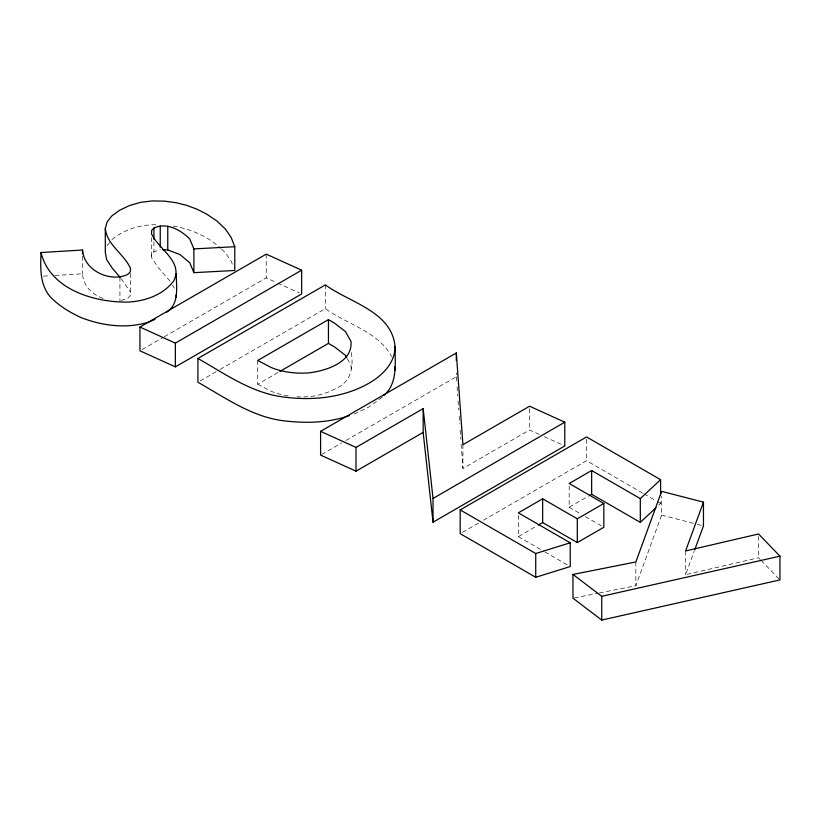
<?xml version="1.0" encoding="UTF-8"?>
<svg xmlns="http://www.w3.org/2000/svg" width="821" height="821" viewBox="0 0 821 821"><rect width="100%" height="100%" fill="white"/><g stroke="black" fill="none" stroke-linecap="round" stroke-linejoin="round"><path stroke-width="0.62" stroke-dasharray="4.11 3.08" d="M170.07 281.223L157.909 267.205L151.526 257.609L151.628 254.223L153.938 251.79L160.239 249.676M130.529 273.393L130.272 295.622L127.789 298.167L121.046 300.548M599.381 592.967L635.844 585.732L661.613 515.106L661.613 496.346M760.267 559.512L758.563 557.736L685.597 574.721L694.309 550.922M351.337 352.599C353.594 367.315 351.101 381.662 336.364 388.241C328.143 392.828 319.051 395.537 309.712 396.564A52.318 30.203 0 0 1 297.058 396.8M107.079 245.746L110.548 241.343M382.217 397.169L369.091 406.918L354.097 414.123M658.75 505.172L660.597 503.447L660.597 499.691M111.933 239.578C124.156 229.5 140.155 224.605 155.887 224.759M142.166 349.53L163.215 337.38M164.323 336.733L266.24 277.898L276.513 282.557M200.139 380.965L218.981 370.086M220.09 369.44L325.403 308.645C346.955 324.387 378.348 331.448 391.545 356.601M257.732 360.46L257.732 384.218L278.73 372.098M321.699 454.465L341.557 442.991M345.969 440.446L456.322 376.736L456.322 372.98M461.186 444.253L462.921 468.463L529.566 429.988L539.797 434.617M462.397 532.388L479.033 522.782M483.466 520.227L586.553 460.704L642.915 493.236M518.338 515.342L518.338 536.595L537.119 525.748M569.179 485.981L569.179 507.245L588.431 496.13M574.238 597.955L598.129 593.214M43.564 276.143L49.855 275.764M54.884 275.456L82.541 273.783C83.157 286.283 92.711 294.79 103.826 298.711M173.282 226.083C190.667 228.946 207.775 236.243 220.716 248.353M661.613 515.106L696.075 524.024M697.306 524.342L703.464 525.933M544.333 436.68L564.786 445.947M277.662 283.081L299.357 292.933M644.023 493.873L656.174 500.892M657.282 501.528L660.597 503.447M569.179 507.245L581.094 514.12M585.424 516.625L603.835 527.256M257.732 384.218L271.217 391.289A52.318 30.203 0 0 0 289.495 396.091M518.338 536.595L543.728 551.26M544.826 551.897L570.226 566.552M221.629 249.225L225.272 252.694L231.183 261.222L232.979 265.85M761.129 560.404L779.098 579.041M121.128 278.586L130.529 292.153M172.482 285.144L174.298 288.089M347.355 358.685L350.978 365.15L351.337 371.359M456.322 376.736L456.692 381.827M457.061 386.927L457.697 395.845M458.067 400.935L458.713 409.853M459.165 416.226L459.719 423.872M460.171 430.245L460.817 439.163M758.563 536.472L758.563 557.736M685.597 550.963L685.597 574.721M635.844 561.975L635.844 585.732M586.553 439.44L586.553 460.704M529.566 408.725L529.566 429.988M462.921 444.695L462.921 468.463M325.403 284.877L325.403 308.645M266.24 254.141L266.24 277.898M153.938 241.785L153.938 251.79M151.526 237.597L151.526 257.609M119.928 277.19L119.928 300.948M82.541 256.275L82.541 273.783"/><path stroke-width="1.23" d="M197.912 358.479L325.403 284.877C348.966 302.426 391.771 311.221 395.055 346.421C395.137 362.913 382.473 375.433 369.091 383.161C343.486 397.723 313.047 400.853 284.21 397.107C252.078 393.341 225.282 373.986 197.912 358.479L197.912 382.247C225.282 397.744 252.078 417.099 284.21 420.865C305.997 423.42 328.616 422.959 349.459 415.539M395.055 346.421C394.932 362.985 398.072 383.294 383.848 395.414M120.318 277.631L112.179 268.046L106.597 259.467L105.304 252.375L105.304 228.607L107.079 221.988L111.933 215.82L119.866 210.125L129.831 205.414L140.607 202.356L152.172 200.929L164.559 201.145L175.776 202.654L186.521 205.301L196.783 209.098L206.584 214.045L217.072 221.126L225.272 228.936L231.183 237.464L234.785 246.721L234.785 270.478L193.9 272.664L189.733 262.72L179.881 254.52L167.761 249.923L162.743 249.758M193.9 272.664L193.9 248.907L189.733 238.952C180.753 229.952 166.591 222.029 153.938 228.022L151.628 230.465L151.526 233.841C158.515 249.307 183.288 261.345 173.888 280.659C163.43 294.893 145.348 301.122 128.261 302.077C94.456 302.662 49.865 289.515 41.05 252.529L82.541 250.025C83.906 270.643 110.137 282.773 127.789 274.399L130.272 271.854L130.529 268.385C124.033 253.915 107.069 245.099 105.304 228.607M176.33 273.65C176.197 286.96 179.778 304.222 166.191 312.483M703.464 502.165L685.597 550.963L758.563 533.978L779.95 556.166L779.95 579.924L601.752 620.071L572.976 598.201L572.976 574.443L635.844 561.975L661.613 491.348L703.464 502.165L703.464 525.933L694.751 549.731M589.499 495.504L591.643 494.273L640.308 522.372L640.308 498.614L660.597 479.69L586.553 436.936L460.181 509.903L460.181 533.66L535.733 577.286L570.226 566.552L570.226 542.794L518.338 512.838L542.65 498.799L577.307 518.81L603.835 503.489L603.835 527.256L577.307 542.568L542.65 522.567L538.227 525.112M640.308 522.372L655.989 507.747M433.026 522.228L433.026 498.47L564.786 422.179L564.786 445.947L433.026 522.228L423.164 432.39L423.164 408.622L355.996 447.404L320.59 431.333L320.59 455.101L355.996 471.172L423.164 432.39M139.95 327.045L266.24 254.141L301.646 270.201L301.646 293.969L175.355 366.874L139.95 350.803L139.95 327.045L175.355 343.116L301.646 270.201M328.451 319.626L257.732 360.46L271.217 367.521A52.318 30.203 0 0 0 309.712 372.796C326.399 370.569 352.938 362.328 350.978 341.392L345.538 331.684L334.506 323.125L328.451 319.626L328.451 343.394L279.828 371.461M320.59 431.333L456.322 352.968L462.921 444.695L529.566 406.221L564.786 422.179M640.308 498.614L591.643 470.515L569.179 483.477L603.835 503.489M150.931 321.227L155.077 319.307M460.181 509.903L535.733 553.518L570.226 542.794M149.904 321.709C127.429 329.088 102.625 326.009 80.91 317.511C69.457 312.226 58.465 305.545 49.763 296.289C39.675 283.881 40.445 267.574 41.05 252.529M572.976 574.443L601.752 596.303L779.95 556.166M193.9 248.907L234.785 246.721M328.451 343.394L334.506 346.883L345.538 355.442L346.749 357.607M394.449 366.72L395.055 370.179M176.053 294.955L176.33 297.407M423.164 408.622L433.026 498.47M660.597 479.69L660.597 494.694M601.752 596.303L601.752 620.071M591.643 470.515L591.643 494.273M577.307 518.81L577.307 542.568M542.65 498.799L542.65 522.567M535.733 553.518L535.733 577.286M456.322 352.968L456.322 360.47M355.996 447.404L355.996 471.172M175.355 343.116L175.355 366.874M167.761 226.165L167.761 249.923M160.239 225.919L160.239 247.183M153.938 228.022L153.938 239.28M82.541 250.025L82.541 253.771"/></g></svg>
